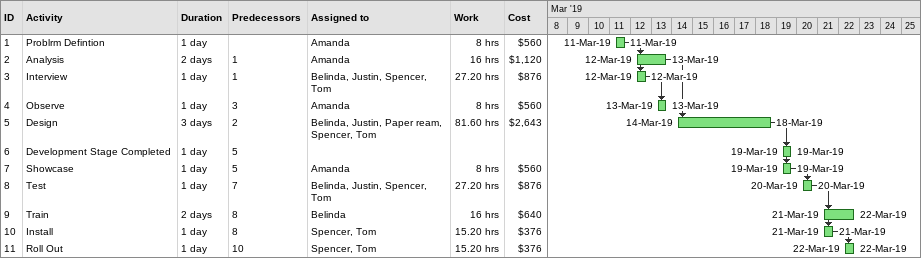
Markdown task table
| ID | Task | Duration | Start | Finish | Predecessors | Resources | Work (h) | Cost ($) |
|---|---|---|---|---|---|---|---|---|
| 1 | Problrm Defintion | 1d | 2019-03-11 | 2019-03-11 |  | Amanda | 8 | 560 |
| 2 | Analysis | 2d | 2019-03-12 | 2019-03-13 | 1 | Amanda | 16 | 1120 |
| 3 | Interview | 1d | 2019-03-12 | 2019-03-12 | 1 | Belinda, Justin, Spencer, Tom | 27.20 | 876 |
| 4 | Observe | 1d | 2019-03-13 | 2019-03-13 | 3 | Amanda | 8 | 560 |
| 5 | Design | 3d | 2019-03-14 | 2019-03-18 | 2 | Belinda, Justin, Paper ream, Spencer, Tom | 81.60 | 2643 |
| 6 | Development Stage Completed | 1d | 2019-03-19 | 2019-03-19 | 5 |  |  |  |
| 7 | Showcase | 1d | 2019-03-19 | 2019-03-19 | 5 | Amanda | 8 | 560 |
| 8 | Test | 1d | 2019-03-20 | 2019-03-20 | 7 | Belinda, Justin, Spencer, Tom | 27.20 | 876 |
| 9 | Train | 2d | 2019-03-21 | 2019-03-22 | 8 | Belinda | 16 | 640 |
| 10 | Install | 1d | 2019-03-21 | 2019-03-21 | 8 | Spencer, Tom | 15.20 | 376 |
| 11 | Roll Out | 1d | 2019-03-22 | 2019-03-22 | 10 | Spencer, Tom | 15.20 | 376 |
